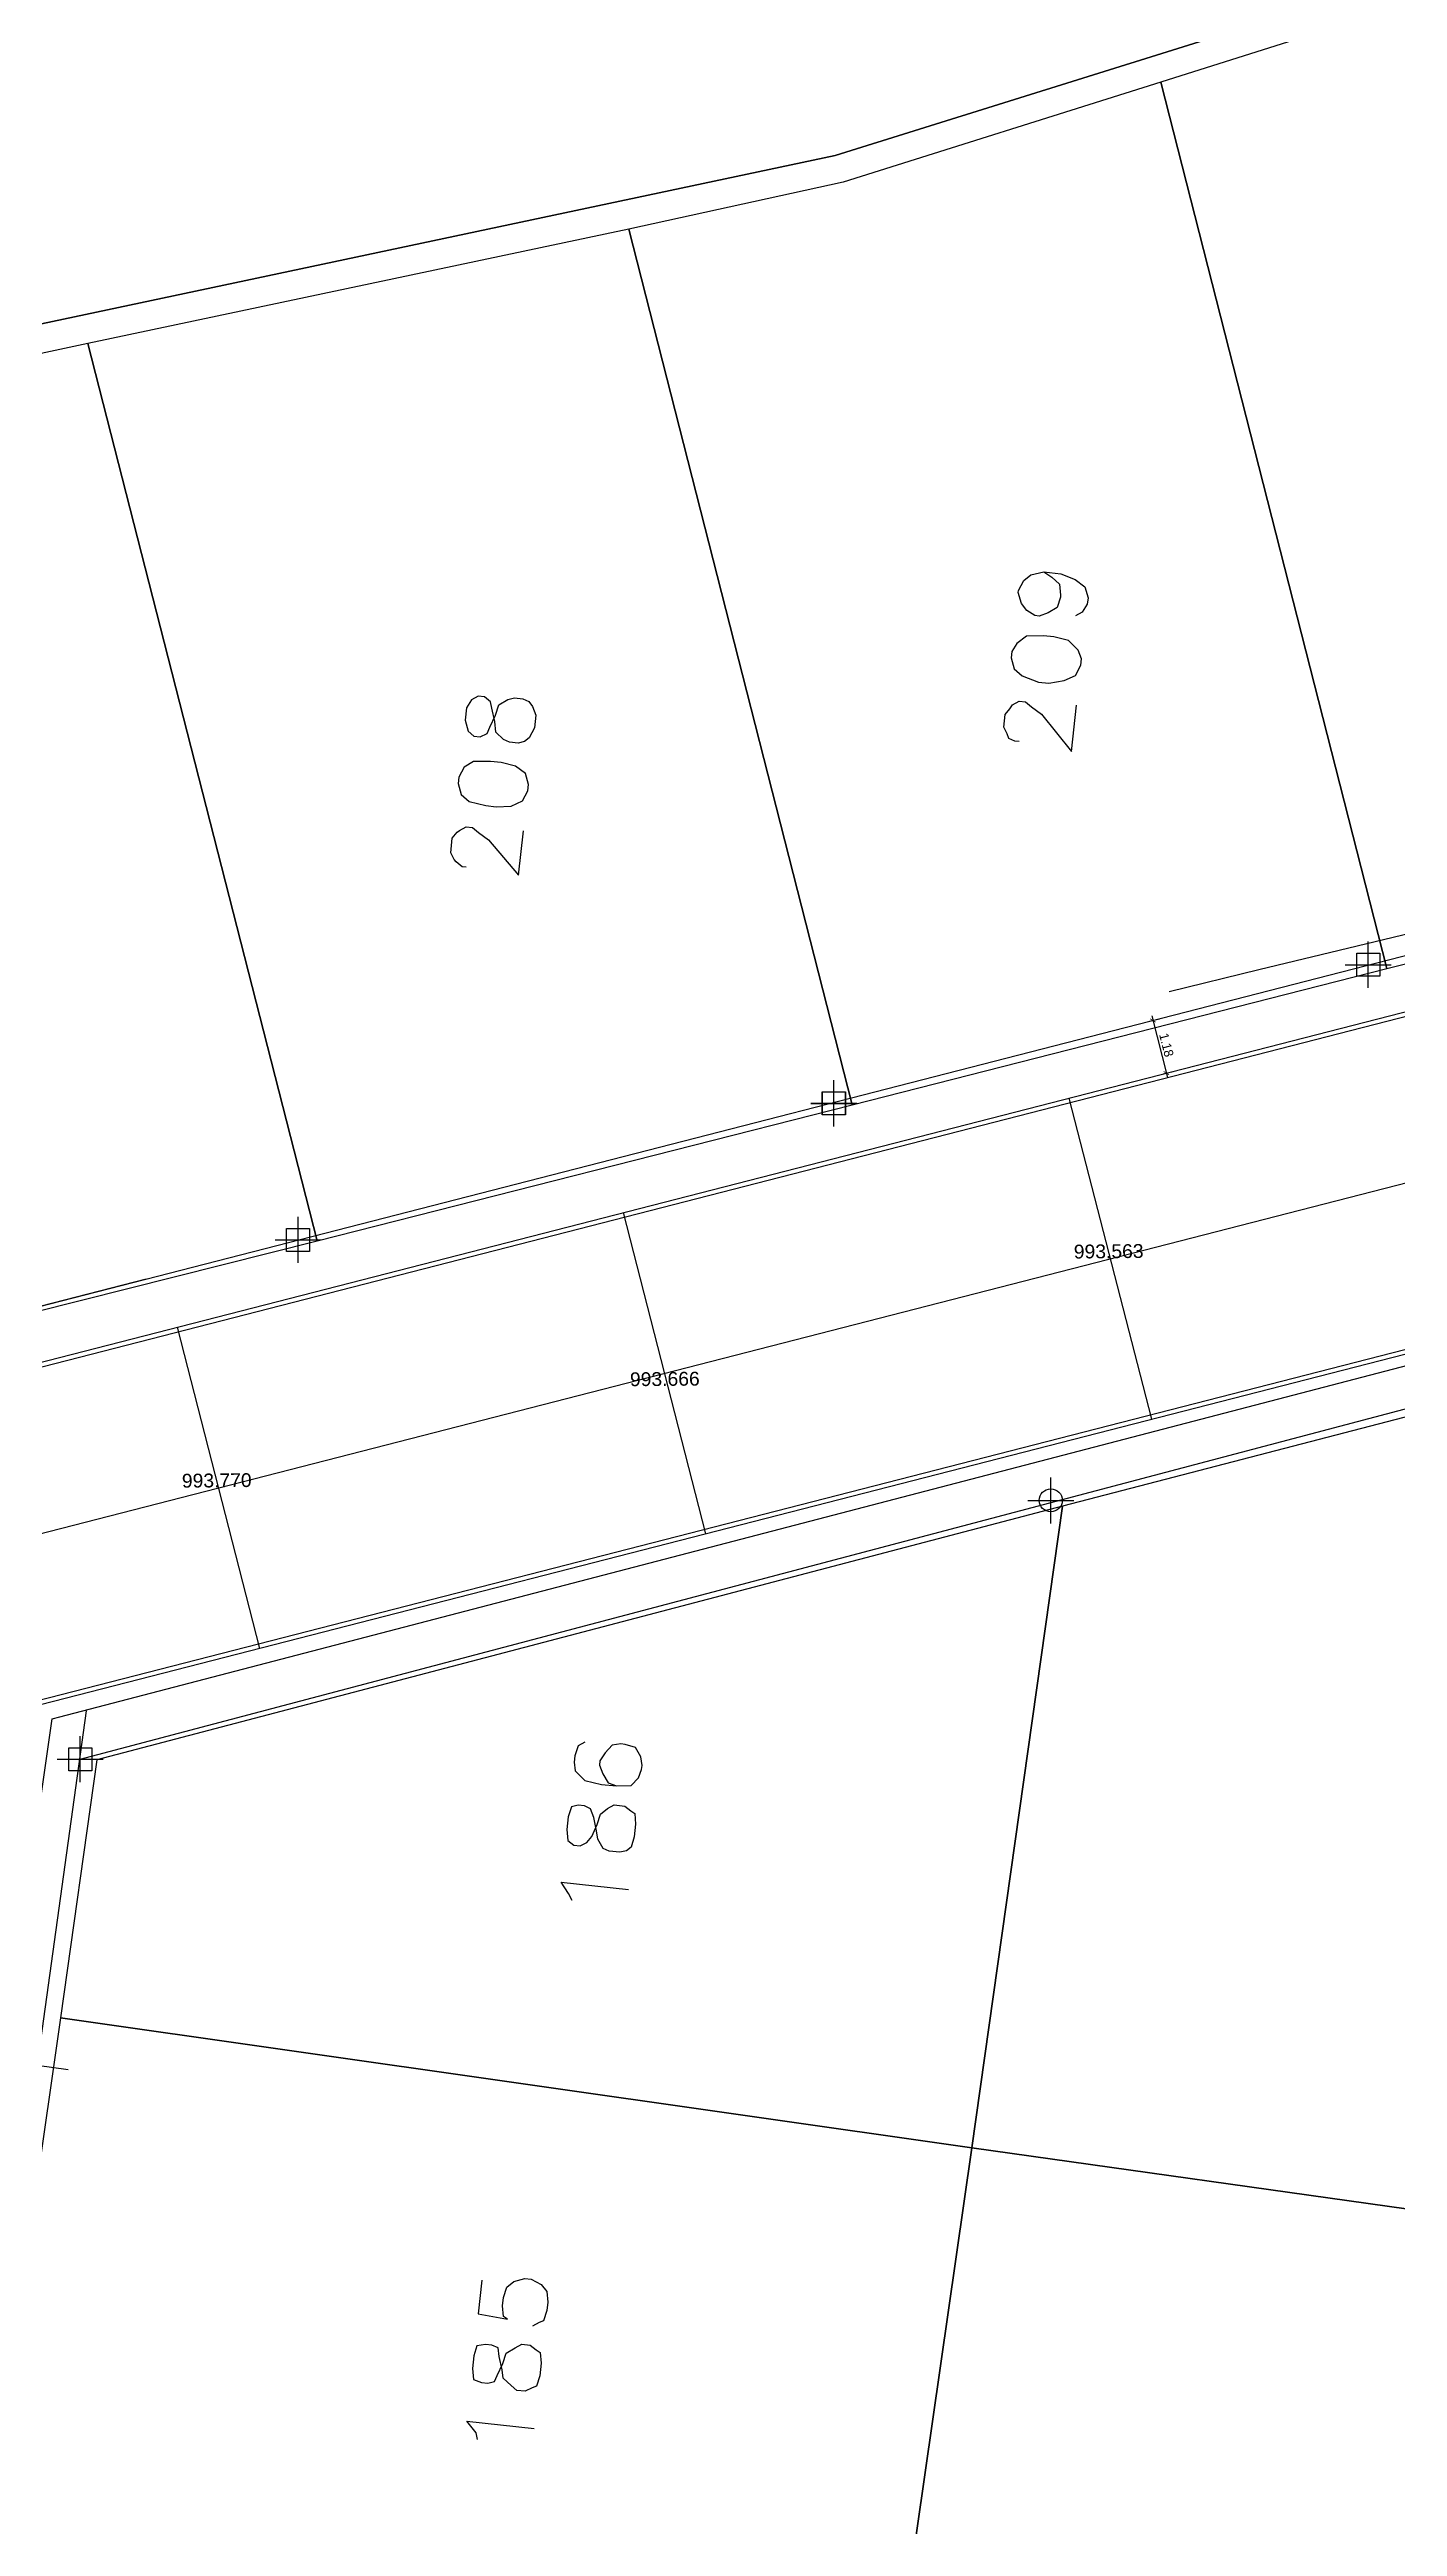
# Model space of a CAD drawing. Header units: metres. Extents: x -977055 to 805873, y -1033982 to 242021.
# Drawn here: x 925.7 to 955, y 1101.2 to 1154.9 of the extents above; entities that cross this region are included whole.
import ezdxf

# ---------------------------------------------------------------- set-up
doc = ezdxf.new("R2010")
doc.units = ezdxf.units.M
doc.header["$PDMODE"] = 32
doc.header["$PDSIZE"] = 1.5
for name, color, linetype in [('C-ROAD-PROF-TEXT', 11, 'Continuous'), ('LOTE 243', 6, 'Continuous'), ('PUNTOS V', 4, 'Continuous'), ('V-NODE', 1, 'Continuous')]:
    doc.layers.add(name, color=color, linetype=linetype)
doc.layers.add('PDF2_area escolar', color=7, linetype='Continuous', true_color=0x989898)
doc.layers.add('PDF_Geometry', color=7, linetype='Continuous', true_color=0x797979)
doc.styles.add('CITY2', font='stylu.ttf', dxfattribs={"height": 0.2})
doc.styles.get("Standard").update_dxf_attribs({"font": 'arial.ttf'})
doc.dimstyles.new('COTAS2', dxfattribs={"dimtxt": 0.02, "dimasz": 0.1, "dimexe": 0.15, "dimexo": 0.08, "dimgap": 0.05, "dimtad": 1, "dimzin": 0, "dimdsep": 46, "dimtxsty": 'CITY2', "dimblk": 'ARCHTICK', "dimcen": 1, "dimdle": 0.1, "dimclrd": 1, "dimclre": 1, "dimclrt": 2, "dimadec": 0, "dimazin": 0, "dimtfac": 1, "dimtofl": 0, "dimtmove": 0, "dimatfit": 3, "dimldrblk": 'ARCHTICK', "dimfxl": 0.18, "dimtolj": 1, "dimtzin": 0, "dimarcsym": 0})

# ---------------------------------------------------------------- blocks, each defined once
blk = doc.blocks.new('*U2498')
at = {"color": 0, "linetype": 'ByBlock', "lineweight": -2, "transparency": 16777216}
for p, q in [((-1, 0), (1, 0)), ((0, -1), (0, 1))]:
    blk.add_line(p, q, dxfattribs=at)
blk.add_lwpolyline([(-0.5, -0.5), (-0.5, 0.5), (0.5, 0.5), (0.5, -0.5)], close=True, dxfattribs=at)
blk = doc.blocks.new('*U2747', base_point=(926.345, 1117.829, 995.14))
at = {"layer": 'V-NODE', "color": 130, "lineweight": -2, "xscale": 0.5, "yscale": 0.5, "zscale": 0.5}
blk.add_blockref('*U2498', (926.345, 1117.829, 995.14), dxfattribs=at)
blk = doc.blocks.new('*U2756', base_point=(931.076, 1129.104, 994.854))
at = {"layer": 'V-NODE', "color": 130, "lineweight": -2, "xscale": 0.5, "yscale": 0.5, "zscale": 0.5}
blk.add_blockref('*U2498', (931.076, 1129.104, 994.854), dxfattribs=at)
blk = doc.blocks.new('*U2759', base_point=(942.714, 1132.066, 994.668))
at = {"layer": 'V-NODE', "color": 130, "lineweight": -2, "xscale": 0.5, "yscale": 0.5, "zscale": 0.5}
blk.add_blockref('*U2498', (942.714, 1132.066, 994.668), dxfattribs=at)
blk = doc.blocks.new('*U2762', base_point=(942.708, 1132.07, 994.668))
at = {"layer": 'V-NODE', "color": 130, "lineweight": -2, "xscale": 0.5, "yscale": 0.5, "zscale": 0.5}
blk.add_blockref('*U2498', (942.708, 1132.07, 994.668), dxfattribs=at)
blk = doc.blocks.new('*U2765', base_point=(954.317, 1135.078, 994.668))
at = {"layer": 'V-NODE', "color": 130, "lineweight": -2, "xscale": 0.5, "yscale": 0.5, "zscale": 0.5}
blk.add_blockref('*U2498', (954.317, 1135.078, 994.668), dxfattribs=at)
blk = doc.blocks.new('base')
at = {"layer": 'PDF_Geometry', "lineweight": 25, "extrusion": (-0.000787417, 0.063364, 0.99799), "elevation": 0.026}
for points in [[(-314.355, -197.288), (-299.601, -195.681), (-292.744, -194.188), (-282.663, -192.111), (-274.476, -190.361), (-258.037, -185.154), (-248.029, -180.61), (-240.539, -177.71), (-228.643, -174.042), (-222.733, -172.714), (-217.384, -171.04), (-209.935, -169.248), (-202.16, -164.759), (-196.196, -160.284), (-195.073, -159.817), (-178.095, -157.457), (-154.298, -156.614), (-136.667, -154.611), (-124.436, -153.164), (-118.066, -151.474), (-100.79, -146.646), (-80.955, -140.967), (-73.385, -139.328), (-61.694, -135.822), (-40.504, -131.604), (-37.727, -130.872), (-17.661, -129.441), (1.311, -127.461), (21.092, -124.929), (41.006, -122.83), (47.376, -123.458), (63.592, -123.186), (81.402, -124.312), (85.639, -96.072), (88.705, -66.393), (92.811, -40.781), (97.16, -22.386), (100.596, -1.562), (102.483, 8.32), (109.691, 37.361), (117.528, 76.62), (126.217, 115.638), (131.513, 149.592), (134.682, 173.973), (136.916, 195.591), (139.956, 229.678), (141.558, 250.676), (142.614, 271.37), (143.252, 283.21), (147.066, 312.938), (152.58, 355.631), (153.554, 396.042), (150.869, 418.02), (151.777, 438.639), (150.959, 458.028), (151.777, 438.639), (150.869, 418.02), (153.554, 396.042), (152.58, 355.631), (147.066, 312.938), (143.252, 283.21), (142.614, 271.37), (141.558, 250.676), (139.956, 229.678), (136.916, 195.591), (134.682, 173.973), (131.513, 149.592), (126.217, 115.638), (117.528, 76.62), (109.691, 37.361), (102.483, 8.32), (100.596, -1.562), (97.16, -22.386), (92.811, -40.781), (88.705, -66.393), (85.639, -96.072), (81.402, -124.312), (63.592, -123.186), (47.376, -123.458), (41.006, -122.83), (21.092, -124.929), (1.311, -127.461), (-17.661, -129.441), (-37.727, -130.872), (-40.504, -131.604), (-61.694, -135.822), (-73.385, -139.328), (-80.955, -140.967), (-100.79, -146.646), (-118.066, -151.474), (-124.436, -153.164), (-136.667, -154.611), (-154.298, -156.614), (-178.095, -157.457), (-195.073, -159.817), (-196.196, -160.284), (-202.16, -164.759), (-209.935, -169.248), (-217.384, -171.04), (-222.733, -172.714), (-228.643, -174.042), (-240.539, -177.71), (-248.029, -180.61), (-258.037, -185.154), (-274.476, -190.361), (-282.663, -192.111), (-292.744, -194.188), (-299.601, -195.681), (-314.355, -197.288), (-312.178, -178.446), (-309.146, -157.898), (-306.876, -132.899), (-305.823, -118.002), (-298.643, -78.802), (-291.055, -45.077), (-282.252, -15.116), (-275.645, 10.473), (-270.319, 33.898), (-263.825, 63.164), (-258.15, 86.408), (-284.424, 123.888)], [(-66.114, -126.71), (-66.286, -126.597), (-66.452, -126.438), (-66.471, -126.204), (-66.465, -126.158), (-66.392, -125.935), (-66.193, -125.82), (-65.999, -125.751), (-65.907, -125.762), (-65.735, -125.875), (-65.615, -126.029), (-65.551, -126.268), (-65.557, -126.314), (-65.675, -126.531), (-65.829, -126.652), (-66.114, -126.71), (-66.48, -126.666), (-66.789, -126.536), (-67.001, -126.372), (-67.065, -126.132), (-67.048, -125.995), (-66.935, -125.823), (-66.787, -125.748)], [(-65.531, -123.025), (-65.44, -123.036), (-65.308, -123.098), (-65.273, -123.195), (-65.199, -123.343), (-65.232, -123.617), (-65.34, -123.743), (-65.396, -123.829), (-65.544, -123.904), (-65.682, -123.888), (-65.808, -123.78), (-66.02, -123.615), (-66.663, -122.796), (-66.784, -123.801)], [(-53.488, -120.441), (-53.397, -120.452), (-53.271, -120.56), (-53.23, -120.611), (-53.155, -120.76), (-53.194, -121.08), (-53.302, -121.206), (-53.353, -121.246), (-53.501, -121.321), (-53.638, -121.304), (-53.765, -121.196), (-53.977, -121.032), (-54.625, -120.258), (-54.741, -121.218)], [(-75.348, -119.06), (-70.676, -118), (-68.719, -117.54)], [(-73.972, -29.127), (-75.851, -30.477), (-73.972, -29.127), (-35.504, -35.06), (-34.154, -36.938), (-44.268, -102.03), (-86.666, -112.549), (-88.335, -111.003), (-75.851, -30.477)], [(-55.829, -101.379), (-55.68, -101.304), (-55.607, -101.081), (-55.591, -100.944), (-55.614, -100.756), (-55.821, -100.545), (-56.181, -100.456), (-56.501, -100.417), (-56.826, -100.424), (-56.986, -100.59), (-57.053, -100.768), (-57.064, -100.859), (-57.041, -101.048), (-56.926, -101.247), (-56.703, -101.32), (-56.611, -101.331), (-56.423, -101.307), (-56.264, -101.141), (-56.15, -100.969), (-56.139, -100.878), (-56.209, -100.684), (-56.324, -100.485), (-56.501, -100.417)], [(-55.507, -97.94), (-55.432, -98.088), (-55.277, -98.339), (-56.739, -98.162)], [(-53.448, -89.702), (-53.36, -88.971), (-53.994, -88.848), (-53.908, -88.905), (-53.89, -89.139), (-53.912, -89.322), (-53.985, -89.545), (-54.139, -89.665), (-54.379, -89.729), (-54.516, -89.713), (-54.733, -89.594), (-54.854, -89.44), (-54.872, -89.206), (-54.85, -89.023), (-54.777, -88.8), (-54.68, -88.765), (-54.532, -88.691)], [(-53.309, -86.241), (-53.28, -86.384), (-53.079, -86.64), (-54.542, -86.464)]]:
    blk.add_lwpolyline(points, dxfattribs=at)
for points in [[(-68.785, -137.332), (-73.457, -117.989), (-85.105, -120.759), (-80.45, -140.239), (-73.501, -138.758)], [(-68.785, -137.332), (-61.856, -135.246), (-57.195, -134.277), (-61.803, -115.173), (-73.457, -117.989)], [(-45.414, -131.94), (-50.149, -112.358), (-61.803, -115.173), (-57.195, -134.277)], [(-33.631, -129.975), (-36.733, -109.151), (-50.149, -112.358), (-45.414, -131.94), (-40.661, -130.983), (-37.843, -130.302)], [(-65.38, -124.851), (-65.444, -124.612), (-65.61, -124.453), (-65.965, -124.317), (-66.194, -124.29), (-66.525, -124.342), (-66.77, -124.452), (-66.889, -124.67), (-66.905, -124.807), (-66.836, -125), (-66.629, -125.211), (-66.315, -125.295), (-66.086, -125.323), (-65.715, -125.321), (-65.51, -125.16), (-65.397, -124.988)], [(-53.502, -123.639), (-53.566, -123.4), (-53.692, -123.292), (-53.83, -123.275), (-53.978, -123.35), (-54.04, -123.482), (-54.164, -123.745), (-54.238, -123.968), (-54.437, -124.083), (-54.58, -124.112), (-54.762, -124.09), (-54.894, -124.028), (-54.974, -123.925), (-55.044, -123.732), (-55.011, -123.457), (-54.892, -123.24), (-54.789, -123.159), (-54.647, -123.13), (-54.464, -123.152), (-54.332, -123.215), (-54.166, -123.374), (-54.148, -123.608), (-54.089, -123.893), (-54.06, -124.036), (-53.934, -124.144), (-53.797, -124.16), (-53.649, -124.085), (-53.535, -123.913)], [(-53.337, -122.268), (-53.401, -122.028), (-53.567, -121.869), (-53.928, -121.779), (-54.156, -121.752), (-54.482, -121.759), (-54.727, -121.869), (-54.846, -122.086), (-54.862, -122.223), (-54.798, -122.463), (-54.586, -122.628), (-54.272, -122.712), (-54.043, -122.739), (-53.672, -122.738), (-53.473, -122.623), (-53.354, -122.405)], [(-83.88, -89.421), (-87.172, -110.587), (-86.335, -111.337), (-66.262, -106.382), (-64.12, -92.451)], [(-45.226, -101.126), (-44.365, -95.526), (-64.12, -92.451), (-66.262, -106.382)], [(-55.414, -99.481), (-55.433, -99.247), (-55.559, -99.139), (-55.696, -99.123), (-55.844, -99.198), (-55.952, -99.324), (-56.076, -99.587), (-56.15, -99.81), (-56.303, -99.931), (-56.451, -100.006), (-56.68, -99.978), (-56.806, -99.87), (-56.892, -99.813), (-56.91, -99.579), (-56.877, -99.305), (-56.804, -99.082), (-56.701, -99.002), (-56.559, -98.973), (-56.33, -99), (-56.199, -99.062), (-56.084, -99.262), (-56.06, -99.45), (-56.002, -99.735), (-55.932, -99.929), (-55.801, -99.991), (-55.663, -100.008), (-55.521, -99.979), (-55.448, -99.756)], [(-62.277, -80.616), (-64.12, -92.451), (-44.365, -95.526), (-42.522, -83.692)], [(-82.031, -77.541), (-83.88, -89.421), (-64.12, -92.451), (-62.277, -80.616)], [(-53.217, -87.782), (-53.235, -87.548), (-53.412, -87.481), (-53.549, -87.464), (-53.692, -87.493), (-53.754, -87.625), (-53.879, -87.888), (-53.952, -88.111), (-54.151, -88.226), (-54.299, -88.301), (-54.482, -88.279), (-54.608, -88.171), (-54.694, -88.115), (-54.712, -87.88), (-54.679, -87.606), (-54.606, -87.383), (-54.509, -87.349), (-54.361, -87.274), (-54.178, -87.296), (-54.052, -87.404), (-53.886, -87.563), (-53.862, -87.751), (-53.804, -88.036), (-53.78, -88.225), (-53.648, -88.287), (-53.511, -88.303), (-53.323, -88.28), (-53.25, -88.057)]]:
    blk.add_lwpolyline(points, close=True, dxfattribs=at)
blk = doc.blocks.new('*U3056')
at = {"color": 0, "linetype": 'ByBlock', "lineweight": -2, "transparency": 16777216}
for p, q in [((-1, 0), (1, 0)), ((0, -1), (0, 1))]:
    blk.add_line(p, q, dxfattribs=at)
blk.add_circle((0, 0), 0.5, dxfattribs=at)
blk = doc.blocks.new('*U3209', base_point=(947.423, 1123.448, 995.001))
at = {"layer": 'V-NODE', "color": 90, "lineweight": -2, "xscale": 0.5, "yscale": 0.5, "zscale": 0.5}
blk.add_blockref('*U3056', (947.423, 1123.448, 995.001), dxfattribs=at)
blk = doc.blocks.new('_ArchTick')
at = {"color": 0, "linetype": 'ByBlock', "const_width": 0.15}
blk.add_lwpolyline([(-0.5, -0.5), (0.5, 0.5)], dxfattribs=at)
blk = doc.blocks.new('*D4938')
at = {"color": 1, "linetype": 'Continuous', "lineweight": -2, "transparency": 16777216}
for p, q in [((949.567, 1133.85), (949.784, 1133.905)), ((949.861, 1132.707), (950.077, 1132.762))]:
    blk.add_line(p, q, dxfattribs=at)
at = {"color": 1, "lineweight": -2, "transparency": 16777216}
blk.add_line((949.614, 1133.965), (949.957, 1132.628), dxfattribs=at)
at = {"layer": 'Defpoints', "color": 0, "transparency": 16777216}
for p in [(949.49, 1133.83, 994.772), (949.783, 1132.687, 994.772), (949.932, 1132.725)]:
    blk.add_point(p, dxfattribs=at)
at = {"color": 1, "lineweight": -2, "transparency": 16777216, "xscale": 0.1, "yscale": 0.1, "zscale": 0.1}
for p, rotation in [((949.638, 1133.868), 104.4012118177136), ((949.932, 1132.725), 284.4012118177137)]:
    blk.add_blockref('_ArchTick', p, dxfattribs=dict(at, rotation=rotation))
at = {"color": 2, "transparency": 16777216, "insert": (949.934, 1133.335), "char_height": 0.2, "attachment_point": 5, "rotation": 284.4012, "style": 'CITY2'}
blk.add_mtext('\\A1;1.18', dxfattribs=at)

msp = doc.modelspace()

# ---------------------------------------------------------------- linework, layer by layer
at = {"layer": 'LOTE 243', "color": 2, "elevation": 994.772}
for points in [[(919.06471, 1124.79885), (965.79461, 1136.7981)], [(919.08108, 1124.69981), (965.81948, 1136.70124)], [(919.65427, 1121.23345), (966.68997, 1133.31122)], [(925.39062, 1119.09288), (967.68711, 1129.95372)], [(925.48046, 1119.0127), (967.66015, 1129.84355)]]:
    msp.add_lwpolyline(points, dxfattribs=at)
at = {"layer": 'LOTE 243', "elevation": 994.859}
msp.add_lwpolyline([(918.14061, 1125.77992), (927.772, 1128.25495)], dxfattribs=at)
at = {"layer": 'LOTE 243', "color": 1, "elevation": 995.204}
msp.add_lwpolyline([(926.47097, 1118.87531), (917.44216, 1053.78265), (915.09944, 1037.05237)], dxfattribs=at)
at = {"layer": 'PUNTOS V', "color": 1}
for points, elevation in [([(917.8698, 1125.7103), (965.945, 1138.055)], 994.772), ([(947.8178, 1132.18204), (949.60852, 1125.20828)], 995.067), ([(938.13203, 1129.69493), (939.92274, 1122.72117)], 995.067), ([(926.345, 1117.829), (967.445, 1128.693)], 995.14), ([(928.44625, 1127.20783), (930.23696, 1120.23407)], 995.067), ([(915.70407, 1112.53801), (926.082, 1111.09443)], 996.877)]:
    msp.add_lwpolyline(points, dxfattribs=dict(at, elevation=elevation))

# ---------------------------------------------------------------- block references
at = {"layer": 'PDF2_area escolar'}
msp.add_blockref('base', (882.736, 1016.336, 999.038), dxfattribs=at)
at = {"layer": 'V-NODE'}
for name, p in [('*U2765', (954.317, 1135.078, 994.668)), ('*U2762', (942.708, 1132.07, 994.668)), ('*U2759', (942.714, 1132.066, 994.668)), ('*U2756', (931.076, 1129.104, 994.854)), ('*U3209', (947.423, 1123.448, 995.001)), ('*U2747', (926.345, 1117.829, 995.14))]:
    msp.add_blockref(name, p, dxfattribs=at)

# ---------------------------------------------------------------- texts
at = {"layer": 'C-ROAD-PROF-TEXT', "color": 11, "linetype": 'Continuous', "lineweight": -3, "char_height": 0.3, "attachment_point": 8, "rotation": 0.571108}
for s, insert in [('{\\C2;993.563}', (948.68148, 1128.70136, 995.067)), ('{\\C2;993.666}', (939.04184, 1125.92969, 995.067)), ('{\\C2;993.770}', (929.30992, 1123.72716, 995.067))]:
    msp.add_mtext(s, dxfattribs=dict(at, insert=insert))

# ---------------------------------------------------------------- dimensions: what is measured, and where the dimension line sits
at = {"color": 1}
dim = msp.add_aligned_dim(p1=(949.48967, 1133.82962, 994.772), p2=(949.78315, 1132.6867, 994.772), distance=0.15354, dimstyle='COTAS2', dxfattribs=at)
dim.commit()
dim.dimension.update_dxf_attribs({"geometry": '*D4938', "text_midpoint": (949.93375, 1133.33451)})

doc.saveas('drawing.dxf')
